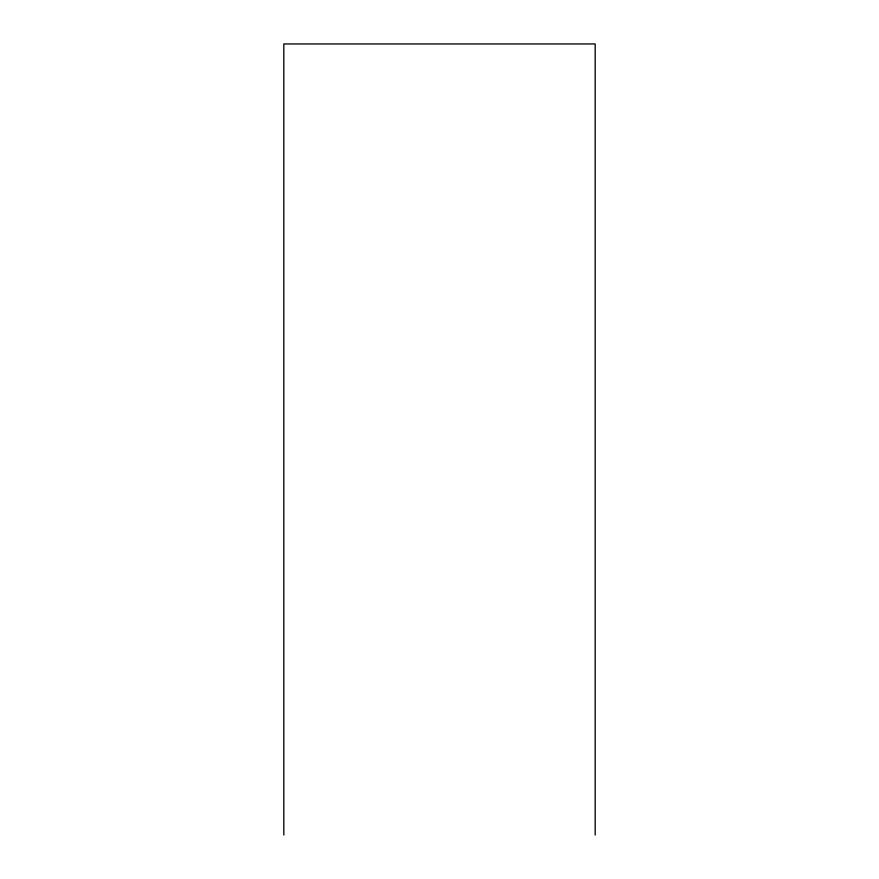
<?xml version="1.0" encoding="UTF-8"?>
<svg xmlns="http://www.w3.org/2000/svg" width="879" height="879" viewBox="0 0 879 879"><rect width="100%" height="100%" fill="white"/><g stroke="black" fill="none" stroke-linecap="round" stroke-linejoin="round"><path stroke-width="1.32" d="M595.182 835.05L595.182 43.95L283.818 43.95L283.818 835.05"/></g></svg>
